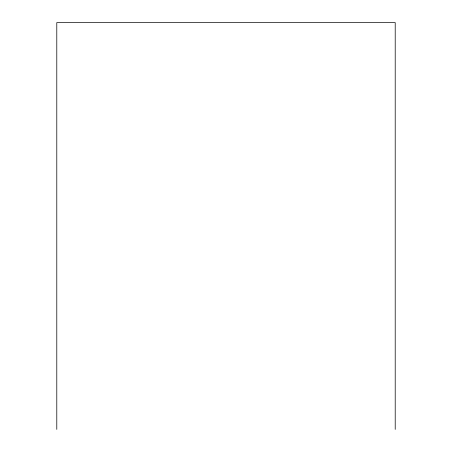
<?xml version="1.0" encoding="UTF-8"?>
<svg xmlns="http://www.w3.org/2000/svg" width="452" height="452" viewBox="0 0 452 452"><rect width="100%" height="100%" fill="white"/><g stroke="black" fill="none" stroke-linecap="round" stroke-linejoin="round"><path stroke-width="0.68" d="M395.212 429.4L395.212 22.6L56.788 22.6L56.788 429.4"/></g></svg>
